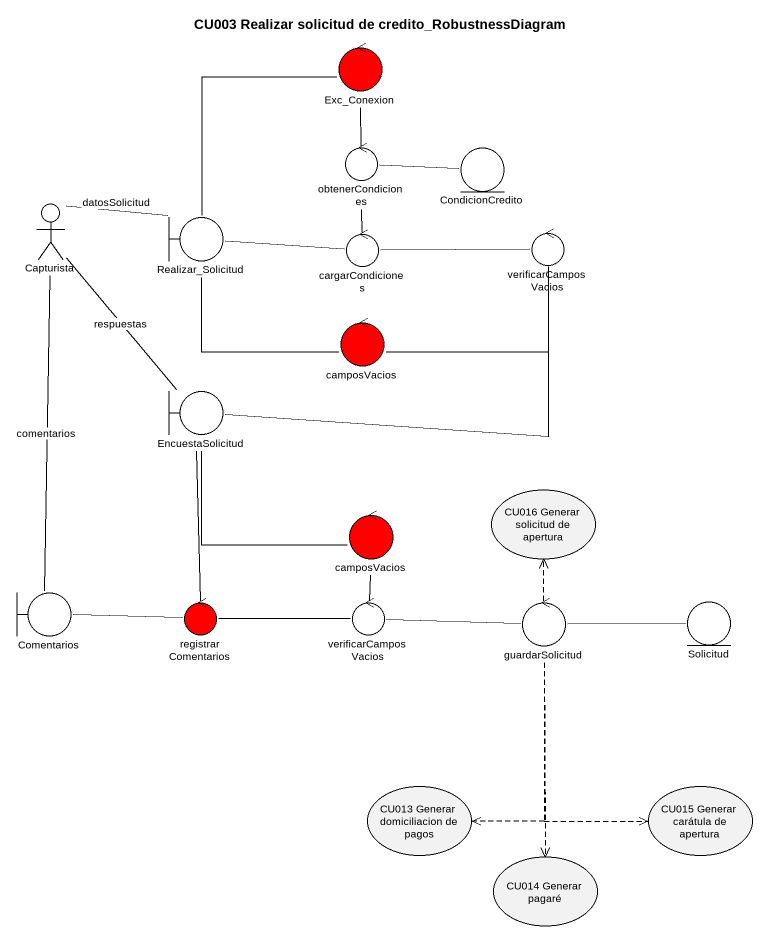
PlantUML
@startuml
title CU003 Realizar solicitud de credito_RobustnessDiagram
control Exc_Conexion #FF0000
control obtenerCondiciones
entity CondicionCredito
actor Capturista
boundary Realizar_Solicitud
control cargarCondiciones
control verificarCamposVacios
control camposVacios #FF0000
boundary EncuestaSolicitud
usecase "CU016 Generar solicitud de apertura" as CU016_Generar_solicitud_de
control "camposVacios" as camposVacios_2 #FF0000
boundary Comentarios
control registrarComentarios #FF0000
control "verificarCamposVacios" as verificarCamposVacios_2
control guardarSolicitud
entity Solicitud
usecase "CU013 Generar domiciliacion de pagos" as CU013_Generar_domiciliacion
usecase "CU015 Generar carátula de apertura" as CU015_Generar_carátula_de
usecase "CU014 Generar pagaré" as CU014_Generar_pagaré
Exc_Conexion -- Realizar_Solicitud
obtenerCondiciones -up- Exc_Conexion
obtenerCondiciones -right- CondicionCredito
Capturista -right- Realizar_Solicitud : datosSolicitud
Capturista -- EncuestaSolicitud : respuestas
Capturista -- Comentarios : comentarios
Realizar_Solicitud -right- cargarCondiciones
cargarCondiciones -up- obtenerCondiciones
verificarCamposVacios -left- cargarCondiciones
verificarCamposVacios -left- camposVacios
verificarCamposVacios -left- EncuestaSolicitud
camposVacios -left- Realizar_Solicitud
EncuestaSolicitud -- registrarComentarios
camposVacios_2 -up- EncuestaSolicitud
camposVacios_2 -- verificarCamposVacios_2
registrarComentarios -left- Comentarios
registrarComentarios -right- verificarCamposVacios_2
verificarCamposVacios_2 -right- guardarSolicitud
guardarSolicitud .up.> CU016_Generar_solicitud_de
guardarSolicitud -right- Solicitud
guardarSolicitud ..> CU013_Generar_domiciliacion
guardarSolicitud ..> CU015_Generar_carátula_de
guardarSolicitud ..> CU014_Generar_pagaré
@enduml
